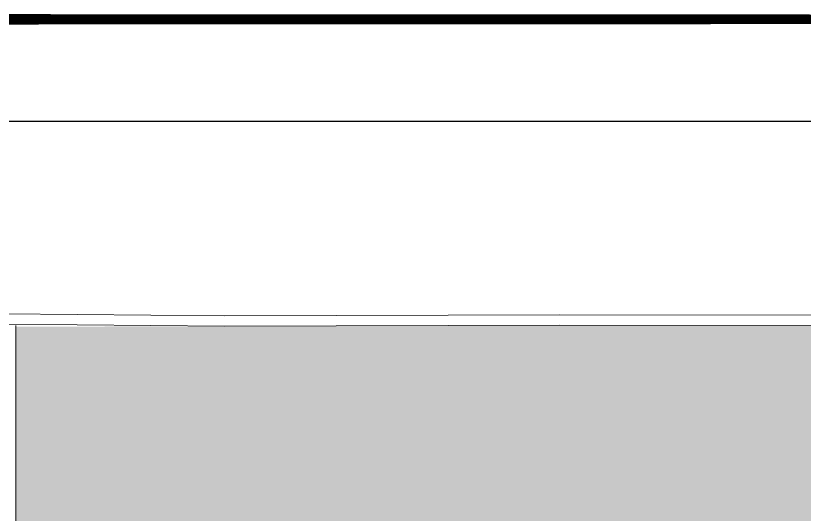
# Model space of a CAD drawing. Header units: inches. Extents: x 27644242 to 29005101, y -955243 to 216979.
# Drawn here: x 28716549 to 28734104, y -254607 to -243504 of the extents above; entities that cross this region are included whole.
import ezdxf

# ---------------------------------------------------------------- set-up
doc = ezdxf.new("R2010")
doc.units = ezdxf.units.IN
doc.header["$MEASUREMENT"] = 0
doc.layers.get('Defpoints').update_dxf_attribs({"color": 8})
doc.layers.add('ELEVATION', color=40, linetype='Continuous', lineweight=13)
doc.layers.add('RVA Site Boundary', color=17, linetype='Continuous', lineweight=15)
doc.layers.add('HATCH', color=9, linetype='Continuous')

msp = doc.modelspace()

# ---------------------------------------------------------------- hatches: boundary and pattern name
at = {"layer": 'HATCH', "ltscale": 500, "true_color": 0x1f7f00, "transparency": 33554508}
h = msp.add_hatch(color=86, dxfattribs=at)
h.dxf.hatch_style = 1
h.paths.add_polyline_path([(28779889.84880216, -263479.626497732), (28786372.80867847, -261761.7814570219), (28789422.17886069, -261013.145810349), (28792994.8335854, -260276.5724055091), (28793157.15561436, -260243.0537682631), (28793126.0555397, -260110.5494048617), (28790698.81823074, -250517.7918644467), (28767243.48831299, -250419.816869686), (28742984.13939689, -250400.841358827), (28728662.281329, -250395.5430091358), (28716553.1811918, -250431.254168384), (28716553.1811918, -256233.86035075), (28773507.89615946, -256233.86035075), (28773507.89615946, -265319.0717396123)])

# ---------------------------------------------------------------- linework, layer by layer
at = {"layer": 'Defpoints', "linetype": 'Continuous', "const_width": 154.4264220221692}
msp.add_lwpolyline([(28798160.5280223, -243580.9823775525), (28798160.52802039, -317830.9823775227), (28689573.81143478, -317830.9823752131), (28689573.81143669, -243580.9823752503)], close=True, dxfattribs=at)
at = {"layer": 'Defpoints', "color": 1, "ltscale": 500}
msp.add_lwpolyline([(28689580.45462777, -294152.9659700115), (28798167.17121243, -294152.9659700115), (28798167.17121243, -245857.7699094426), (28689580.45462777, -245857.7699094426)], close=True, dxfattribs=at)
at = {"layer": 'ELEVATION', "ltscale": 500}
msp.add_lwpolyline([(28716553.1811918, -250405.1974284569), (28716553.1811918, -256233.86035075), (28773507.89615946, -256233.86035075), (28773507.89615946, -265245.1184675631)], dxfattribs=at)
at = {"layer": 'RVA Site Boundary', "ltscale": 500}
for points in [[(28734332.78511059, -282125.8033046607), (28734049.91174013, -282185.835515123), (28733451.43443167, -282327.7097927395), (28714532.93110808, -287304.9180091468), (28712893.07794448, -287770.5144129052), (28712617.92700904, -287848.0215808953), (28711491.96059532, -288109.9790884848), (28711137.17756454, -288191.6190982385), (28707523.80795286, -289207.1724552893), (28707182.42538815, -289355.0411269674), (28706827.51258191, -288533.0564489543), (28701891.20449622, -277100.4748383104), (28694440.78779507, -260005.5087090099), (28690189.54789456, -250395.7397028289), (28698006.8133544, -250293.1271289946), (28714624.73442664, -250128.3858315235), (28721195.21848106, -250187.5632547479), (28728661.98472518, -250165.5428836717), (28742984.27190189, -250170.8413921132)], [(28734332.78511059, -282125.8033046605), (28734049.91174013, -282185.8355151227), (28733451.43443167, -282327.7097927392), (28714532.93110808, -287304.9180091466), (28712893.07794448, -287770.514412905), (28712617.92700904, -287848.0215808951), (28711491.96059532, -288109.9790884845), (28711137.17756454, -288191.6190982384), (28707523.80795286, -289207.1724552891), (28707182.42538815, -289355.0411269672), (28706827.51258191, -288533.0564489541), (28701891.20449622, -277100.4748383102), (28694440.78779507, -260005.5087090097), (28690189.54789456, -250395.7397028287), (28698006.8133544, -250293.1271289944), (28714624.73442664, -250128.3858315232), (28721195.21848106, -250187.5632547477), (28728661.98472518, -250165.5428836715), (28742984.27190189, -250170.841392113)]]:
    msp.add_lwpolyline(points, dxfattribs=at)
at = {"layer": 'RVA Site Boundary', "color": 5, "ltscale": 500}
for points in [[(28734332.78511059, -282125.8033046578), (28734049.91174013, -282185.8355151196), (28733451.43443167, -282327.7097927374), (28714532.93110808, -287304.9180091438), (28712893.07794448, -287770.5144129028), (28712617.92700904, -287848.021580894), (28711491.96059532, -288109.979088482), (28711137.17756454, -288191.6190982354), (28707523.80795286, -289207.1724552889), (28707182.42538815, -289355.0411269669), (28706827.51258191, -288533.0564489518), (28701891.20449622, -277100.4748383095), (28694440.78779507, -260005.5087090065), (28690189.54789456, -250395.7397028287), (28698006.8133544, -250293.1271289927), (28714624.73442664, -250128.3858315204), (28721195.21848106, -250187.5632547443), (28728661.98472518, -250165.5428836686), (28742984.27190189, -250170.8413921115)], [(28734298.3659215, -281897.985451414), (28733999.50417752, -281961.4107610666), (28733395.64014236, -282104.5620093377), (28714472.25612341, -287083.0542721938), (28712830.4870912, -287549.1946402264), (28712560.65694852, -287625.2029960192), (28711440.11261399, -287885.8990500417), (28711080.24040261, -287968.710143858), (28707446.63415673, -288989.9510955969), (28707302.30496402, -289052.4667839053), (28707038.6702069, -288441.8837698881), (28702102.20674751, -277008.9423108698), (28694651.38068033, -259913.0368920107), (28690540.76747035, -250621.1492671957), (28698009.46276068, -250523.1121657466), (28714624.83871749, -250358.3960992053), (28721194.52189143, -250417.5663092556), (28728662.281329, -250395.5430091358), (28742984.13939689, -250400.841358827)]]:
    msp.add_lwpolyline(points, dxfattribs=at)

doc.saveas('drawing.dxf')
